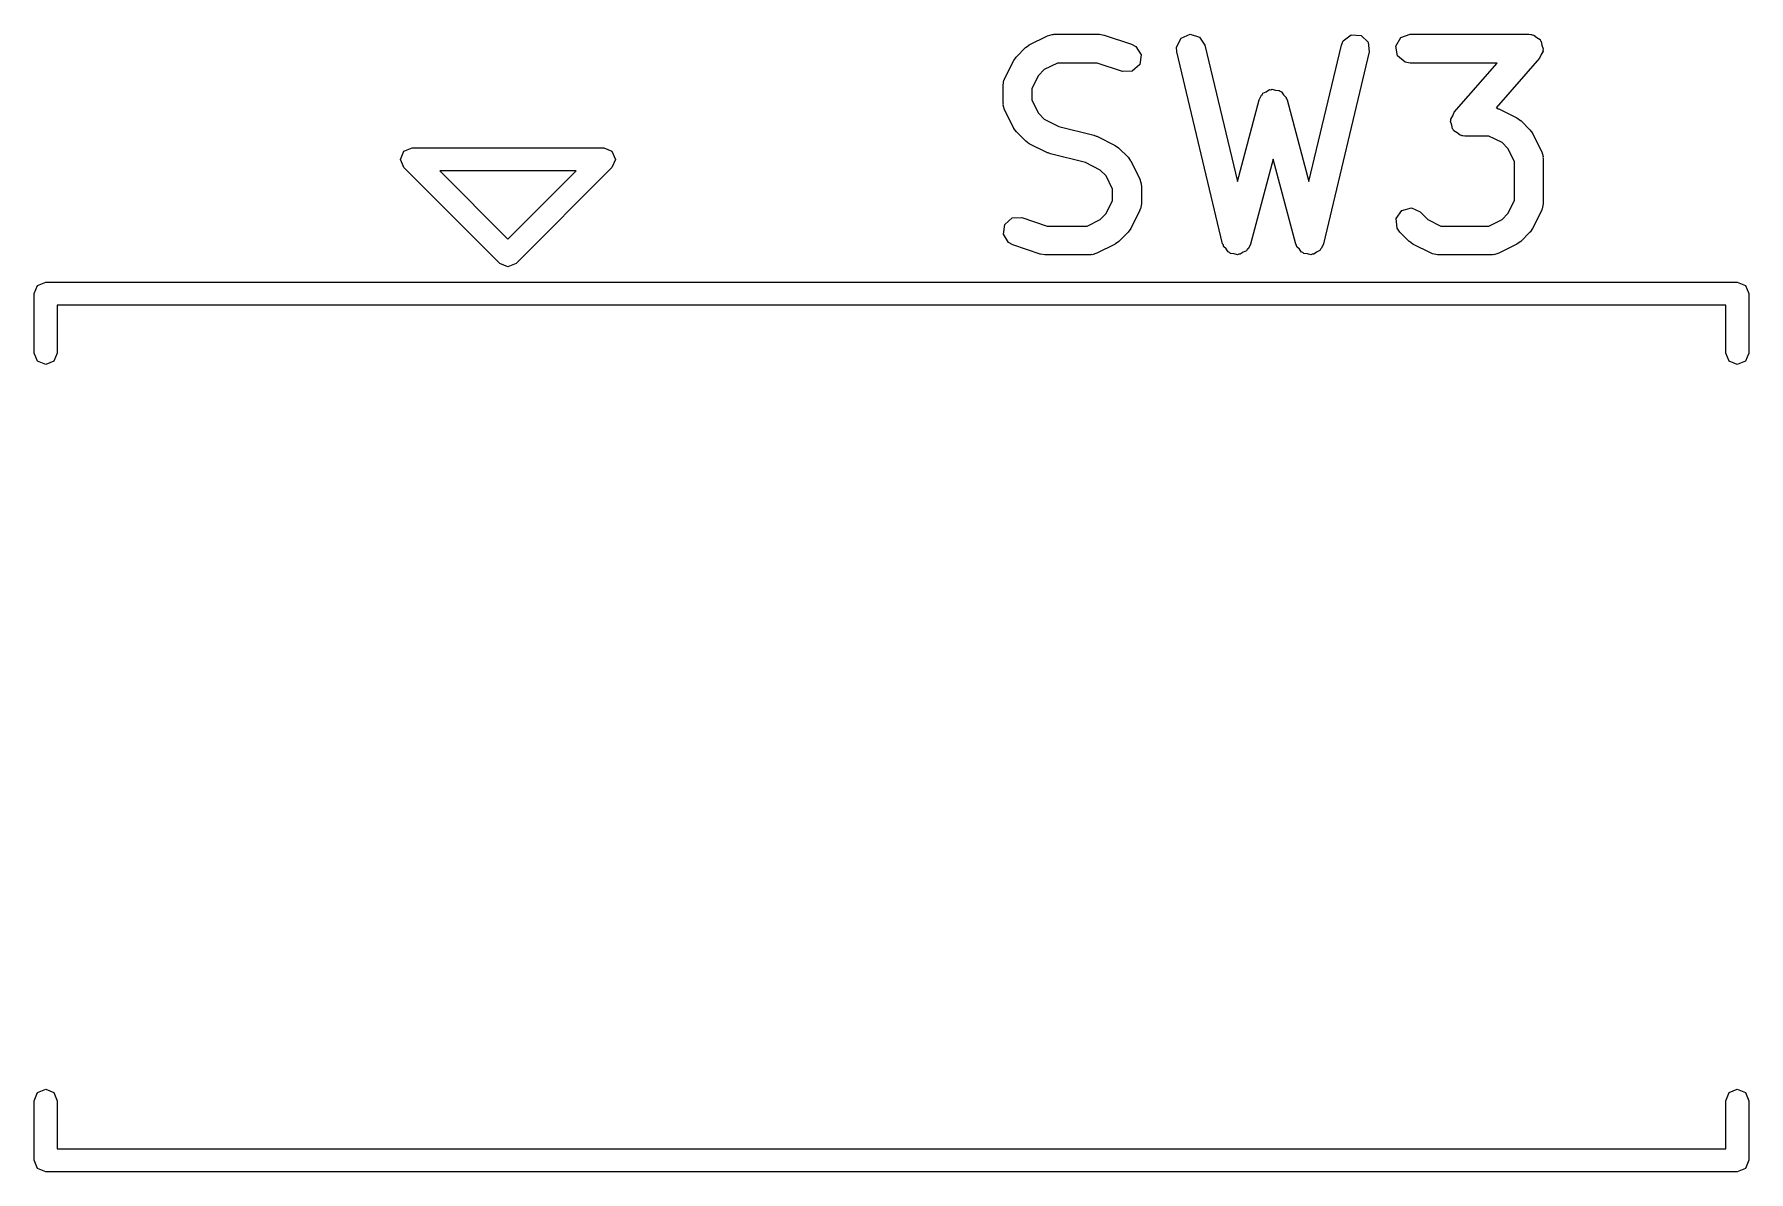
# Model space of a CAD drawing. Extents: x 4.52 to 8.26, y -1.82 to -0.9.
# Drawn here: x 7.0428 to 7.3947, y -1.1343 to -0.9007 of the extents above; entities that cross this region are included whole.
import ezdxf

# ---------------------------------------------------------------- set-up
doc = ezdxf.new("R2010")
doc.units = 0
doc.header["$MEASUREMENT"] = 0
doc.layers.add('BLACK', color=7, linetype='CONTINUOUS')

msp = doc.modelspace()

# ---------------------------------------------------------------- linework, layer by layer
at = {"layer": 'BLACK', "linetype": 'CONTINUOUS'}
for p, q in [((7.25078, -0.901045), (7.25176, -0.900753)), ((7.25176, -0.900753), (7.25194, -0.900794)), ((7.25194, -0.900794), (7.2521, -0.900733)), ((7.2521, -0.900733), (7.26148, -0.900733)), ((7.26148, -0.900733), (7.26235, -0.900887)), ((7.26235, -0.900887), (7.26241, -0.900885)), ((7.26241, -0.900885), (7.26803, -0.90276)), ((7.2782, -0.901541), (7.28005, -0.900739)), ((7.28005, -0.900739), (7.28198, -0.901316)), ((7.3115, -0.902061), (7.31313, -0.900857)), ((7.31313, -0.900857), (7.31514, -0.900976)), ((7.31514, -0.900976), (7.31661, -0.902364)), ((7.32332, -0.901424), (7.32522, -0.900733)), ((7.32522, -0.900733), (7.34959, -0.900733)), ((7.34959, -0.900733), (7.35003, -0.900811)), ((7.35003, -0.900811), (7.35016, -0.90079)), ((7.35016, -0.90079), (7.35027, -0.900853)), ((7.35027, -0.900853), (7.3506, -0.900912)), ((7.3506, -0.900912), (7.35121, -0.901423)), ((7.24439, -0.905348), (7.24626, -0.903473)), ((7.24626, -0.903473), (7.24699, -0.902967)), ((7.24699, -0.902967), (7.24703, -0.90292)), ((7.24703, -0.90292), (7.25078, -0.901045)), ((7.26803, -0.90276), (7.26894, -0.903248)), ((7.26894, -0.903248), (7.26999, -0.904969)), ((7.27729, -0.903346), (7.2782, -0.901541)), ((7.27735, -0.90437), (7.27729, -0.903346)), ((7.28672, -0.94374), (7.27735, -0.90437)), ((7.28198, -0.901316), (7.2831, -0.903002)), ((7.2831, -0.903002), (7.28976, -0.930989)), ((7.30443, -0.930989), (7.3111, -0.903002)), ((7.31684, -0.90437), (7.30747, -0.94374)), ((7.3111, -0.903002), (7.3115, -0.902061)), ((7.31661, -0.902364), (7.31684, -0.90437)), ((7.32231, -0.903173), (7.32332, -0.901424)), ((7.32266, -0.905163), (7.32231, -0.903173)), ((7.35121, -0.901423), (7.35189, -0.901835)), ((7.35189, -0.901835), (7.35197, -0.902058)), ((7.35197, -0.902058), (7.35215, -0.90221)), ((7.3525, -0.904199), (7.3521, -0.904888)), ((7.35215, -0.90221), (7.35229, -0.902994)), ((7.35229, -0.902994), (7.35254, -0.903747)), ((7.35254, -0.903747), (7.35246, -0.903967)), ((7.35246, -0.903967), (7.3525, -0.904199)), ((7.24196, -0.909865), (7.24384, -0.906115)), ((7.24384, -0.906115), (7.24436, -0.905406)), ((7.24436, -0.905406), (7.24439, -0.905348)), ((7.2501, -0.907988), (7.2489, -0.909185)), ((7.2528, -0.906639), (7.2501, -0.907988)), ((7.261, -0.906639), (7.2528, -0.906639)), ((7.26617, -0.908362), (7.261, -0.906639)), ((7.2697, -0.906967), (7.26819, -0.908307)), ((7.26999, -0.904969), (7.2697, -0.906967)), ((7.32421, -0.906461), (7.32266, -0.905163)), ((7.32522, -0.906639), (7.32421, -0.906461)), ((7.34308, -0.906639), (7.32522, -0.906639)), ((7.33424, -0.91674), (7.34308, -0.906639)), ((7.35181, -0.905631), (7.34286, -0.915866)), ((7.3521, -0.904888), (7.35181, -0.905631)), ((7.24165, -0.911185), (7.24183, -0.910175)), ((7.24165, -0.914935), (7.24165, -0.911185)), ((7.24183, -0.910175), (7.24194, -0.91004)), ((7.24194, -0.91004), (7.24196, -0.909865)), ((7.2489, -0.909185), (7.24756, -0.911882)), ((7.26819, -0.908307), (7.26617, -0.908362)), ((7.24171, -0.915101), (7.24165, -0.914935)), ((7.24756, -0.911882), (7.24756, -0.914238)), ((7.24756, -0.914238), (7.2489, -0.916935)), ((7.28976, -0.930989), (7.29424, -0.914174)), ((7.29424, -0.914174), (7.29468, -0.913244)), ((7.29468, -0.913244), (7.2949, -0.913089)), ((7.2949, -0.913089), (7.29501, -0.912844)), ((7.29501, -0.912844), (7.2957, -0.912522)), ((7.2957, -0.912522), (7.29633, -0.912084)), ((7.29633, -0.912084), (7.2966, -0.912107)), ((7.2966, -0.912107), (7.29684, -0.911993)), ((7.29684, -0.911993), (7.29758, -0.912192)), ((7.29758, -0.912192), (7.29834, -0.912257)), ((7.29834, -0.912257), (7.29853, -0.912448)), ((7.29853, -0.912448), (7.29879, -0.912518)), ((7.29879, -0.912518), (7.29923, -0.913144)), ((7.29923, -0.913144), (7.29977, -0.913684)), ((7.29977, -0.913684), (7.29979, -0.913953)), ((7.29979, -0.913953), (7.29995, -0.914174)), ((7.29995, -0.914174), (7.30443, -0.930989)), ((7.24167, -0.915272), (7.24171, -0.915101)), ((7.24196, -0.916255), (7.24167, -0.915272)), ((7.24384, -0.920005), (7.24196, -0.916255)), ((7.2489, -0.916935), (7.2501, -0.918132)), ((7.2501, -0.918132), (7.25313, -0.919648)), ((7.33351, -0.918623), (7.3336, -0.918404)), ((7.33356, -0.918172), (7.33396, -0.917482)), ((7.3336, -0.918404), (7.33356, -0.918172)), ((7.33396, -0.917482), (7.33424, -0.91674)), ((7.34286, -0.915866), (7.3431, -0.91591)), ((7.3431, -0.91591), (7.34324, -0.916023)), ((7.34324, -0.916023), (7.34341, -0.916043)), ((7.34341, -0.916043), (7.34716, -0.917918)), ((7.34716, -0.917918), (7.34787, -0.918444)), ((7.34787, -0.918444), (7.34793, -0.918471)), ((7.34793, -0.918471), (7.3498, -0.920346)), ((7.24388, -0.920049), (7.24384, -0.920005)), ((7.24439, -0.920772), (7.24388, -0.920049)), ((7.24626, -0.922647), (7.24439, -0.920772)), ((7.25313, -0.919648), (7.26032, -0.921444)), ((7.26032, -0.921444), (7.26078, -0.921652)), ((7.26078, -0.921652), (7.26092, -0.921668)), ((7.26092, -0.921668), (7.26467, -0.923542)), ((7.33377, -0.919377), (7.33351, -0.918623)), ((7.33391, -0.920161), (7.33377, -0.919377)), ((7.33409, -0.920312), (7.33391, -0.920161)), ((7.33417, -0.920535), (7.33409, -0.920312)), ((7.33485, -0.920947), (7.33417, -0.920535)), ((7.33546, -0.921459), (7.33485, -0.920947)), ((7.33579, -0.921518), (7.33546, -0.921459)), ((7.33589, -0.921581), (7.33579, -0.921518)), ((7.33603, -0.92156), (7.33589, -0.921581)), ((7.33647, -0.921637), (7.33603, -0.92156)), ((7.34139, -0.921637), (7.33647, -0.921637)), ((7.34409, -0.922986), (7.34139, -0.921637)), ((7.3498, -0.920346), (7.35031, -0.921069)), ((7.35031, -0.921069), (7.35036, -0.921113)), ((7.35036, -0.921113), (7.35223, -0.924863)), ((7.11796, -0.926427), (7.11865, -0.924757)), ((7.11865, -0.924757), (7.12032, -0.924065)), ((7.12032, -0.924065), (7.15969, -0.924065)), ((7.15969, -0.924065), (7.16137, -0.924757)), ((7.16137, -0.924757), (7.16206, -0.926427)), ((7.24632, -0.922674), (7.24626, -0.922647)), ((7.24703, -0.9232), (7.24632, -0.922674)), ((7.25078, -0.925075), (7.24703, -0.9232)), ((7.25092, -0.925091), (7.25078, -0.925075)), ((7.25139, -0.925299), (7.25092, -0.925091)), ((7.25857, -0.927095), (7.25139, -0.925299)), ((7.26467, -0.923542), (7.26538, -0.924068)), ((7.26538, -0.924068), (7.26544, -0.924096)), ((7.26544, -0.924096), (7.26731, -0.92597)), ((7.34529, -0.924183), (7.34409, -0.922986)), ((7.34664, -0.92688), (7.34529, -0.924183)), ((7.35223, -0.924863), (7.35252, -0.925846)), ((7.11838, -0.927431), (7.11796, -0.926427)), ((7.11865, -0.928097), (7.11838, -0.927431)), ((7.13834, -0.947783), (7.11865, -0.928097)), ((7.12603, -0.928789), (7.14001, -0.942772)), ((7.15399, -0.928789), (7.12603, -0.928789)), ((7.14001, -0.942772), (7.15399, -0.928789)), ((7.16137, -0.928097), (7.14168, -0.947782)), ((7.16206, -0.926427), (7.16137, -0.928097)), ((7.2616, -0.92861), (7.25857, -0.927095)), ((7.2628, -0.929807), (7.2616, -0.92861)), ((7.26731, -0.92597), (7.26782, -0.926693)), ((7.26782, -0.926693), (7.26787, -0.926738)), ((7.26787, -0.926738), (7.26974, -0.930487)), ((7.2971, -0.926395), (7.29245, -0.943817)), ((7.30174, -0.943817), (7.2971, -0.926395)), ((7.34664, -0.93486), (7.34664, -0.92688)), ((7.35252, -0.925846), (7.35248, -0.926018)), ((7.35248, -0.926018), (7.35254, -0.926183)), ((7.35254, -0.926183), (7.35254, -0.935557)), ((7.26415, -0.932505), (7.2628, -0.929807)), ((7.26415, -0.93486), (7.26415, -0.932505)), ((7.26974, -0.930487), (7.27003, -0.93147)), ((7.27003, -0.93147), (7.26999, -0.931642)), ((7.26999, -0.931642), (7.27005, -0.931808)), ((7.27005, -0.931808), (7.27005, -0.935557)), ((7.2628, -0.937558), (7.26415, -0.93486)), ((7.27005, -0.935557), (7.26987, -0.936567)), ((7.34529, -0.937558), (7.34664, -0.93486)), ((7.35254, -0.935557), (7.35236, -0.936567)), ((7.24201, -0.939776), (7.24352, -0.938435)), ((7.24352, -0.938435), (7.24554, -0.93838)), ((7.24554, -0.93838), (7.25071, -0.940104)), ((7.2589, -0.940104), (7.2616, -0.938755)), ((7.2616, -0.938755), (7.2628, -0.937558)), ((7.26974, -0.936878), (7.26787, -0.940627)), ((7.26976, -0.936702), (7.26974, -0.936878)), ((7.26987, -0.936567), (7.26976, -0.936702)), ((7.32237, -0.938543), (7.32352, -0.936888)), ((7.32254, -0.940555), (7.32237, -0.938543)), ((7.32352, -0.936888), (7.32548, -0.936365)), ((7.32548, -0.936365), (7.32731, -0.937219)), ((7.32731, -0.937219), (7.32884, -0.938755)), ((7.32884, -0.938755), (7.33154, -0.940104)), ((7.34139, -0.940104), (7.34409, -0.938755)), ((7.34409, -0.938755), (7.34529, -0.937558)), ((7.35223, -0.936878), (7.35036, -0.940627)), ((7.35225, -0.936702), (7.35223, -0.936878)), ((7.35236, -0.936567), (7.35225, -0.936702)), ((7.24171, -0.941774), (7.24201, -0.939776)), ((7.24277, -0.943494), (7.24171, -0.941774)), ((7.25071, -0.940104), (7.2589, -0.940104)), ((7.26731, -0.941395), (7.26544, -0.943269)), ((7.26734, -0.941336), (7.26731, -0.941395)), ((7.26787, -0.940627), (7.26734, -0.941336)), ((7.32313, -0.941395), (7.32254, -0.940555)), ((7.325, -0.943269), (7.32313, -0.941395)), ((7.33154, -0.940104), (7.34139, -0.940104)), ((7.3498, -0.941395), (7.34793, -0.943269)), ((7.34983, -0.941336), (7.3498, -0.941395)), ((7.35036, -0.940627), (7.34983, -0.941336)), ((7.24367, -0.943983), (7.24277, -0.943494)), ((7.24929, -0.945858), (7.24367, -0.943983)), ((7.24936, -0.945856), (7.24929, -0.945858)), ((7.25023, -0.946009), (7.24936, -0.945856)), ((7.2596, -0.946009), (7.25023, -0.946009)), ((7.25977, -0.945949), (7.2596, -0.946009)), ((7.25994, -0.94599), (7.25977, -0.945949)), ((7.26092, -0.945697), (7.25994, -0.94599)), ((7.26467, -0.943823), (7.26092, -0.945697)), ((7.26472, -0.943776), (7.26467, -0.943823)), ((7.26544, -0.943269), (7.26472, -0.943776)), ((7.2869, -0.943999), (7.28672, -0.94374)), ((7.28692, -0.944307), (7.2869, -0.943999)), ((7.28744, -0.94482), (7.28692, -0.944307)), ((7.28784, -0.945427), (7.28744, -0.94482)), ((7.28813, -0.945515), (7.28784, -0.945427)), ((7.28835, -0.945734), (7.28813, -0.945515)), ((7.28908, -0.945796), (7.28835, -0.945734)), ((7.28977, -0.946004), (7.28908, -0.945796)), ((7.29006, -0.945881), (7.28977, -0.946004)), ((7.29036, -0.945908), (7.29006, -0.945881)), ((7.29096, -0.94549), (7.29036, -0.945908)), ((7.29163, -0.945202), (7.29096, -0.94549)), ((7.29176, -0.944925), (7.29163, -0.945202)), ((7.29202, -0.944747), (7.29176, -0.944925)), ((7.29245, -0.943817), (7.29202, -0.944747)), ((7.30192, -0.944071), (7.30174, -0.943817)), ((7.30196, -0.944379), (7.30192, -0.944071)), ((7.30248, -0.944878), (7.30196, -0.944379)), ((7.3029, -0.945473), (7.30248, -0.944878)), ((7.3032, -0.945554), (7.3029, -0.945473)), ((7.30342, -0.945766), (7.3032, -0.945554)), ((7.30415, -0.945809), (7.30342, -0.945766)), ((7.30485, -0.945998), (7.30415, -0.945809)), ((7.30513, -0.945868), (7.30485, -0.945998)), ((7.30544, -0.945886), (7.30513, -0.945868)), ((7.30602, -0.945453), (7.30544, -0.945886)), ((7.30668, -0.945147), (7.30602, -0.945453)), ((7.30681, -0.944866), (7.30668, -0.945147)), ((7.30706, -0.944681), (7.30681, -0.944866)), ((7.30747, -0.94374), (7.30706, -0.944681)), ((7.32506, -0.943297), (7.325, -0.943269)), ((7.32577, -0.943823), (7.32506, -0.943297)), ((7.32952, -0.945697), (7.32577, -0.943823)), ((7.3297, -0.945718), (7.32952, -0.945697)), ((7.32983, -0.945831), (7.3297, -0.945718)), ((7.33084, -0.946009), (7.32983, -0.945831)), ((7.34209, -0.946009), (7.33084, -0.946009)), ((7.34226, -0.945949), (7.34209, -0.946009)), ((7.34243, -0.94599), (7.34226, -0.945949)), ((7.34341, -0.945697), (7.34243, -0.94599)), ((7.34716, -0.943823), (7.34341, -0.945697)), ((7.34721, -0.943776), (7.34716, -0.943823)), ((7.34793, -0.943269), (7.34721, -0.943776)), ((7.14001, -0.948474), (7.13834, -0.947783)), ((7.14168, -0.947783), (7.14001, -0.948474)), ((7.14168, -0.947782), (7.14168, -0.947783)), ((7.04277, -0.953986), (7.04346, -0.952316)), ((7.04346, -0.952316), (7.04513, -0.951624)), ((7.04513, -0.951624), (7.39237, -0.951624)), ((7.39237, -0.951624), (7.39404, -0.952316)), ((7.39404, -0.952316), (7.39473, -0.953986)), ((7.04277, -0.966191), (7.04277, -0.953986)), ((7.39001, -0.956348), (7.04749, -0.956348)), ((7.04749, -0.956348), (7.04749, -0.966191)), ((7.39001, -0.966191), (7.39001, -0.956348)), ((7.39473, -0.953986), (7.39473, -0.966191)), ((7.04346, -0.967861), (7.04277, -0.966191)), ((7.04513, -0.968553), (7.04346, -0.967861)), ((7.0468, -0.967861), (7.04513, -0.968553)), ((7.04749, -0.966191), (7.0468, -0.967861)), ((7.3907, -0.967861), (7.39001, -0.966191)), ((7.39237, -0.968553), (7.3907, -0.967861)), ((7.39404, -0.967861), (7.39237, -0.968553)), ((7.39473, -0.966191), (7.39404, -0.967861)), ((7.04277, -1.11973), (7.04346, -1.11806)), ((7.04346, -1.11806), (7.04513, -1.11737)), ((7.04513, -1.11737), (7.0468, -1.11806)), ((7.0468, -1.11806), (7.04749, -1.11973)), ((7.39001, -1.11973), (7.3907, -1.11806)), ((7.3907, -1.11806), (7.39237, -1.11737)), ((7.39237, -1.11737), (7.39404, -1.11806)), ((7.39404, -1.11806), (7.39473, -1.11973)), ((7.04277, -1.13194), (7.04277, -1.11973)), ((7.04749, -1.11973), (7.04749, -1.12958)), ((7.39001, -1.12958), (7.39001, -1.11973)), ((7.39473, -1.11973), (7.39473, -1.13194)), ((7.04749, -1.12958), (7.39001, -1.12958)), ((7.04346, -1.13361), (7.04277, -1.13194)), ((7.39473, -1.13194), (7.39404, -1.13361)), ((7.04513, -1.1343), (7.04346, -1.13361)), ((7.39237, -1.1343), (7.04513, -1.1343)), ((7.39404, -1.13361), (7.39237, -1.1343))]:
    msp.add_line(p, q, dxfattribs=at)

doc.saveas('drawing.dxf')
